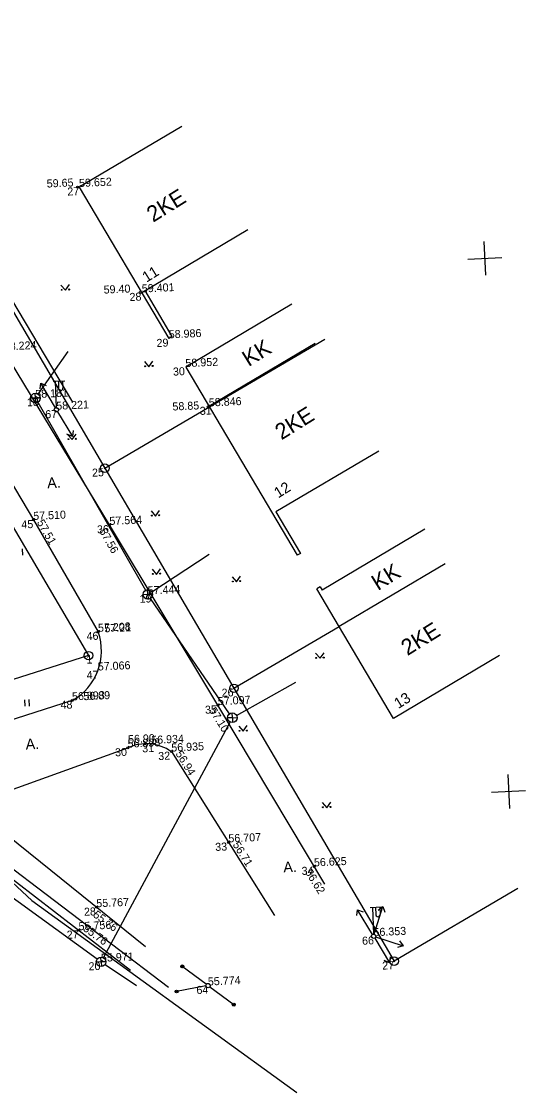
# Model space of a CAD drawing. Extents: x 641493 to 641754, y 6456801 to 6457062.
# Drawn here: x 641707.2 to 641754.5, y 6456800.6 to 6456901 of the extents above; entities that cross this region are included whole.
import ezdxf

# ---------------------------------------------------------------- set-up
doc = ezdxf.new("R2010")
doc.units = 0
for name, color, linetype in [('Level 1', 7, 'Continuous'), ('Level 10', 7, 'Continuous'), ('Level 11', 7, 'Continuous'), ('Level 12', 7, 'Continuous'), ('Level 13', 7, 'Continuous'), ('Level 14', 7, 'Continuous'), ('Level 15', 7, 'Continuous'), ('Level 20', 7, 'Continuous'), ('Level 30', 7, 'Continuous'), ('Level 4', 7, 'Continuous'), ('Level 40', 7, 'Continuous'), ('Level 41', 7, 'Continuous'), ('Level 44', 7, 'Continuous'), ('Level 57', 7, 'Continuous'), ('Level 58', 7, 'Continuous'), ('Level 59', 7, 'Continuous'), ('Level 62', 7, 'Continuous'), ('Level 63', 7, 'Continuous')]:
    doc.layers.add(name, color=color, linetype=linetype)

# ---------------------------------------------------------------- blocks, each defined once
blk = doc.blocks.new('VBEKAE')
at = {"layer": 'Level 44'}
for radius in [500, 71.4]:
    blk.add_circle((0, 0), radius, dxfattribs=at)
blk = doc.blocks.new('VKANKA')
at = {"layer": 'Level 4'}
for q in [(-500, 0), (0, 500), (500, 0), (0, -500)]:
    blk.add_line((0, 0), q, dxfattribs=at)
blk.add_circle((0, 0), 500, dxfattribs=at)

msp = doc.modelspace()

# ---------------------------------------------------------------- linework, layer by layer
at = {"layer": 'Level 1'}
for p, q in [((641722.25, 6456891.14), (641712.65, 6456885.46)), ((641712.65, 6456885.46), (641721.04, 6456871.27)), ((641728.46, 6456881.45), (641718.51, 6456875.56)), ((641721.37, 6456871.46), (641718.83, 6456875.76)), ((641732.58, 6456874.48), (641722.63, 6456868.59)), ((641721.37, 6456871.46), (641721.04, 6456871.27)), ((641734.77, 6456870.79), (641724.81, 6456864.9)), ((641722.95, 6456868.79), (641722.63, 6456868.59)), ((641722.63, 6456868.59), (641733.06, 6456850.96)), ((641740.72, 6456860.72), (641731.08, 6456855.02)), ((641731.08, 6456855.02), (641733.38, 6456851.14)), ((641745.05, 6456853.4), (641735.41, 6456847.7)), ((641733.38, 6456851.14), (641733.06, 6456850.96)), ((641746.96, 6456850.17), (641737, 6456844.29)), ((641735.22, 6456848.02), (641734.91, 6456847.83)), ((641742.09, 6456835.68), (641734.91, 6456847.83)), ((641735.22, 6456848.02), (641735.41, 6456847.7)), ((641752.05, 6456841.57), (641742.09, 6456835.68))]:
    msp.add_line(p, q, dxfattribs=at)
at = {"layer": 'Level 10'}
msp.add_line((641697.28, 6456889.95), (641712.01, 6456865.32), dxfattribs=at)
at = {"layer": 'Level 11'}
for p, q in [((641710.19, 6456867.27), (641711.29, 6456867.32)), ((641710.39, 6456867.28), (641710.5, 6456864.78)), ((641710.69, 6456867.3), (641710.72, 6456866.6)), ((641711.09, 6456867.31), (641711.12, 6456866.61)), ((641739.92, 6456817.96), (641741.02, 6456818.01)), ((641740.12, 6456817.97), (641740.23, 6456815.47)), ((641740.42, 6456817.98), (641740.45, 6456817.28)), ((641740.82, 6456818), (641740.85, 6456817.3))]:
    msp.add_line(p, q, dxfattribs=at)
for centre in [(641710.51, 6456864.59), (641740.24, 6456815.27)]:
    msp.add_circle(centre, 0.2, dxfattribs=at)
for centre in [(641710.92, 6456866.61), (641740.65, 6456817.29)]:
    msp.add_arc(centre, 0.2, 182.5033, 2.6247, dxfattribs=at)
at = {"layer": 'Level 12'}
for p, q in [((641708.99, 6456866.55), (641709.05, 6456867.09)), ((641710.41, 6456864.76), (641709.05, 6456867.09)), ((641709.05, 6456867.09), (641709.56, 6456866.88)), ((641710.61, 6456864.41), (641712.01, 6456862.1)), ((641712.07, 6456862.65), (641712.01, 6456862.1)), ((641712.01, 6456862.1), (641711.5, 6456862.31)), ((641738.68, 6456817.21), (641738.74, 6456817.75)), ((641740.14, 6456815.44), (641738.74, 6456817.75)), ((641738.74, 6456817.75), (641739.25, 6456817.55)), ((641740.3, 6456815.46), (641741.1, 6456818.04)), ((641740.66, 6456817.72), (641741.1, 6456818.04)), ((641741.1, 6456818.04), (641741.29, 6456817.52)), ((641740.43, 6456815.21), (641743, 6456814.38)), ((641740.34, 6456815.1), (641741.74, 6456812.79)), ((641743, 6456814.38), (641742.48, 6456814.2)), ((641742.68, 6456814.83), (641743, 6456814.38)), ((641741.79, 6456813.33), (641741.74, 6456812.79)), ((641741.74, 6456812.79), (641741.23, 6456812.99))]:
    msp.add_line(p, q, dxfattribs=at)
for centre in [(641710.51, 6456864.59), (641710.51, 6456864.59), (641740.24, 6456815.27), (641740.24, 6456815.27), (641740.24, 6456815.27), (641740.24, 6456815.27)]:
    msp.add_circle(centre, 0.2, dxfattribs=at)
at = {"layer": 'Level 13'}
for p, q in [((641724.56, 6456810.77), (641722.31, 6456812.44)), ((641724.52, 6456810.61), (641721.77, 6456810.09)), ((641724.88, 6456810.53), (641727.13, 6456808.86))]:
    msp.add_line(p, q, dxfattribs=at)
for centre, radius in [((641722.31, 6456812.44), 0.136), ((641722.31, 6456812.44), 0.121), ((641722.31, 6456812.44), 0.107), ((641722.31, 6456812.44), 0.0902), ((641722.31, 6456812.44), 0.0749), ((641722.31, 6456812.44), 0.0616), ((641722.31, 6456812.44), 0.0467), ((641722.31, 6456812.44), 0.0343), ((641722.31, 6456812.44), 0.0209), ((641722.31, 6456812.44), 0.0112), ((641721.77, 6456810.09), 0.136), ((641721.77, 6456810.09), 0.121), ((641721.77, 6456810.09), 0.107), ((641721.77, 6456810.09), 0.0902), ((641724.72, 6456810.65), 0.2), ((641724.72, 6456810.65), 0.2), ((641724.72, 6456810.65), 0.2), ((641721.77, 6456810.09), 0.0749), ((641721.77, 6456810.09), 0.0616), ((641721.77, 6456810.09), 0.0467), ((641721.77, 6456810.09), 0.0343), ((641721.77, 6456810.09), 0.0209), ((641721.77, 6456810.09), 0.0112), ((641727.13, 6456808.86), 0.136), ((641727.13, 6456808.86), 0.121), ((641727.13, 6456808.86), 0.107), ((641727.13, 6456808.86), 0.0902), ((641727.13, 6456808.86), 0.0749), ((641727.13, 6456808.86), 0.0616), ((641727.13, 6456808.86), 0.0467), ((641727.13, 6456808.86), 0.0343), ((641727.13, 6456808.86), 0.0209), ((641727.13, 6456808.86), 0.0112)]:
    msp.add_circle(centre, radius, dxfattribs=at)
at = {"layer": 'Level 14'}
for p, q in [((641708.8, 6456866.06), (641711.62, 6456870.06)), ((641708.76, 6456865.3), (641718.86, 6456847.68)), ((641719.46, 6456847.53), (641724.84, 6456851.05)), ((641726.74, 6456836.11), (641719.34, 6456846.92)), ((641727.39, 6456835.96), (641732.95, 6456839.08)), ((641682.5, 6456836.25), (641714.34, 6456813.14)), ((641726.79, 6456835.35), (641714.91, 6456813.27)), ((641715.07, 6456812.62), (641718.02, 6456810.66))]:
    msp.add_line(p, q, dxfattribs=at)
at = {"layer": 'Level 15'}
msp.add_line((641704.77, 6456822.84), (641721.01, 6456810.5), dxfattribs=at)
at = {"layer": 'Level 20'}
for p, q in [((641688.1, 6456837.15), (641708.21, 6456818.63)), ((641708.21, 6456818.63), (641733.03, 6456800.62))]:
    msp.add_line(p, q, dxfattribs=at)
at = {"layer": 'Level 30'}
for p, q in [((641715.49, 6456853.8), (641705.59, 6456870.15)), ((641700.62, 6456867.33), (641708.35, 6456854.27)), ((641708.35, 6456854.27), (641714.42, 6456843.79)), ((641725.65, 6456836.92), (641715.49, 6456853.8)), ((641711.99, 6456837.36), (641699.24, 6456833.25)), ((641735.66, 6456820.14), (641725.65, 6456836.92)), ((641702.37, 6456827.56), (641717.19, 6456832.93)), ((641721.29, 6456832.57), (641730.95, 6456817.21)), ((641718.86, 6456814.28), (641702.37, 6456827.56)), ((641699.83, 6456825.69), (641717.46, 6456812.08))]:
    msp.add_line(p, q, dxfattribs=at)
for centre, radius, start, end in [((641709.4, 6456842.01), 5.33, 299.1241, 19.539), ((641718.93, 6456829.14), 4.16, 55.4503, 114.6431)]:
    msp.add_arc(centre, radius, start, end, dxfattribs=at)
at = {"layer": 'Level 4'}
for p, q in [((641708.54, 6456865.69), (641708.09, 6456865.67)), ((641708.54, 6456865.69), (641708.52, 6456866.14)), ((641708.54, 6456865.69), (641708.99, 6456865.71)), ((641708.54, 6456865.69), (641708.56, 6456865.24)), ((641719.08, 6456847.29), (641719.06, 6456847.74)), ((641719.08, 6456847.29), (641719.53, 6456847.31)), ((641719.08, 6456847.29), (641718.63, 6456847.27)), ((641719.08, 6456847.29), (641719.1, 6456846.84)), ((641727, 6456835.74), (641726.55, 6456835.72)), ((641727, 6456835.74), (641726.98, 6456836.19)), ((641727, 6456835.74), (641727.45, 6456835.76)), ((641727, 6456835.74), (641727.02, 6456835.29)), ((641714.7, 6456812.87), (641714.68, 6456813.32)), ((641714.7, 6456812.87), (641714.25, 6456812.85)), ((641714.7, 6456812.87), (641715.15, 6456812.89)), ((641714.7, 6456812.87), (641714.72, 6456812.42))]:
    msp.add_line(p, q, dxfattribs=at)
for centre in [(641708.54, 6456865.69), (641719.08, 6456847.29), (641727, 6456835.74), (641714.7, 6456812.87)]:
    msp.add_circle(centre, 0.45, dxfattribs=at)
at = {"layer": 'Level 40'}
for p, q in [((641603.5, 6457028.79), (641713.51, 6456841.56)), ((641696.87, 6456890.09), (641715.05, 6456859.12)), ((641715.05, 6456859.12), (641735.67, 6456871.22)), ((641715.05, 6456859.12), (641727.15, 6456838.5)), ((641727.15, 6456838.5), (641737, 6456844.29)), ((641713.51, 6456841.56), (641693.96, 6456835.39)), ((641727.15, 6456838.5), (641742.16, 6456812.94)), ((641753.75, 6456819.74), (641742.16, 6456812.94))]:
    msp.add_line(p, q, dxfattribs=at)
at = {"layer": 'Level 41'}
for p, q in [((641710.93, 6456876.28), (641711.36, 6456875.79)), ((641711.36, 6456875.79), (641711.73, 6456876.32)), ((641718.76, 6456869.12), (641719.18, 6456868.63)), ((641719.18, 6456868.63), (641719.56, 6456869.15)), ((641711.56, 6456862.29), (641711.98, 6456861.8)), ((641711.98, 6456861.8), (641712.36, 6456862.32)), ((641719.39, 6456855.12), (641719.81, 6456854.64)), ((641719.81, 6456854.64), (641720.18, 6456855.16)), ((641707.29, 6456851.57), (641707.32, 6456850.97)), ((641719.47, 6456849.65), (641719.89, 6456849.17)), ((641719.89, 6456849.17), (641720.27, 6456849.69)), ((641726.97, 6456848.95), (641727.39, 6456848.47)), ((641727.39, 6456848.47), (641727.77, 6456848.99)), ((641734.79, 6456841.79), (641735.22, 6456841.31)), ((641735.22, 6456841.31), (641735.59, 6456841.83)), ((641707.52, 6456837.43), (641707.54, 6456836.81)), ((641707.92, 6456837.44), (641707.95, 6456836.83)), ((641727.6, 6456834.96), (641728.02, 6456834.48)), ((641728.02, 6456834.48), (641728.39, 6456835)), ((641735.42, 6456827.8), (641735.84, 6456827.31)), ((641735.84, 6456827.31), (641736.22, 6456827.83))]:
    msp.add_line(p, q, dxfattribs=at)
for centre, radius in [((641711, 6456875.83), 0.0407), ((641711.7, 6456875.86), 0.0486), ((641718.83, 6456868.67), 0.0433), ((641719.53, 6456868.7), 0.0482), ((641711.63, 6456861.84), 0.0407), ((641712.33, 6456861.87), 0.0486), ((641719.46, 6456854.68), 0.0433), ((641720.15, 6456854.71), 0.0482), ((641719.54, 6456849.21), 0.0428), ((641720.24, 6456849.24), 0.0452), ((641727.04, 6456848.51), 0.0407), ((641727.74, 6456848.54), 0.0486), ((641734.86, 6456841.34), 0.0433), ((641735.56, 6456841.38), 0.0482), ((641727.67, 6456834.51), 0.0407), ((641728.36, 6456834.54), 0.0486), ((641735.49, 6456827.35), 0.0433), ((641736.19, 6456827.38), 0.0482)]:
    msp.add_circle(centre, radius, dxfattribs=at)
at = {"layer": 'Level 44'}
for centre, radius in [((641715.05, 6456859.12), 0.4), ((641715.05, 6456859.12), 0.0571), ((641727.15, 6456838.5), 0.4), ((641727.15, 6456838.5), 0.0571), ((641742.16, 6456812.94), 0.4), ((641742.16, 6456812.94), 0.0571)]:
    msp.add_circle(centre, radius, dxfattribs=at)
at = {"layer": 'Level 58'}
for p, q in [((641750.58, 6456880.37), (641750.72, 6456877.19)), ((641749.06, 6456878.71), (641752.25, 6456878.85)), ((641752.82, 6456830.43), (641752.96, 6456827.24)), ((641751.3, 6456828.76), (641754.48, 6456828.91))]:
    msp.add_line(p, q, dxfattribs=at)
at = {"layer": 'Level 59'}
for centre in [(641712.5, 6456885.44), (641718.36, 6456875.57), (641724.74, 6456864.88), (641708.35, 6456854.27), (641715.49, 6456853.8), (641714.42, 6456843.79), (641711.99, 6456837.36), (641711.99, 6456837.36), (641725.65, 6456836.92), (641717.19, 6456832.93), (641721.29, 6456832.57), (641726.64, 6456824.06), (641734.66, 6456821.81), (641714.26, 6456817.98), (641712.6, 6456815.83)]:
    msp.add_circle(centre, 0.0909, dxfattribs=at)

# ---------------------------------------------------------------- block references
at = {"layer": 'Level 4', "xscale": 9.999000664682737e-05, "yscale": 9.999000664682736e-05, "rotation": 2.5640219439467273}
msp.add_blockref('VKANKA', (641714.7, 6456812.87), dxfattribs=at)
at = {"layer": 'Level 44', "rotation": 2.5640219439467273}
for xscale, yscale in [(0.000799920053174619, 0.0007999200531746189), (9.999000664682737e-05, 9.999000664682736e-05)]:
    msp.add_blockref('VBEKAE', (641713.51, 6456841.56), dxfattribs=dict(at, xscale=xscale, yscale=yscale))

# ---------------------------------------------------------------- texts
at = {"layer": 'Level 57'}
for p in [(641709.67, 6456857.24), (641707.65, 6456832.76), (641731.8, 6456821.24)]:
    msp.add_text('A.', height=1, rotation=2.564, dxfattribs=at).set_placement(p)
at = {"layer": 'Level 58'}
for s, height, rotation, p in [('2KE', 1.5, 31.8554, (641719.57, 6456882.11)), ('11', 1, 31.864, (641718.95, 6456876.49)), ('KK', 1.5, 31.864, (641728.52, 6456868.59)), ('2KE', 1.5, 31.8554, (641731.6, 6456861.72)), ('12', 1, 31.864, (641731.3, 6456856.28)), ('KK', 1.5, 31.864, (641740.64, 6456847.6)), ('2KE', 1.5, 31.8554, (641743.41, 6456841.51)), ('13', 1, 31.864, (641742.55, 6456836.55))]:
    msp.add_text(s, height=height, rotation=rotation, dxfattribs=at).set_placement(p)
at = {"layer": 'Level 59'}
for s, rotation, p in [('59.65', 2.564, (641709.62, 6456885.41)), ('59.40', 2.564, (641714.95, 6456875.47)), ('58.85', 2.564, (641721.4, 6456864.52)), ('57.51', 299.7137, (641708.65, 6456854.05)), ('57.56', 299.7137, (641714.49, 6456853.23)), ('57.21', 2.564, (641715.02, 6456843.74)), ('56.89', 2.564, (641713.05, 6456837.38)), ('57.10', 301.9915, (641724.78, 6456836.43)), ('56.90', 2.564, (641717.24, 6456833.35)), ('56.94', 301.9915, (641721.64, 6456832.37)), ('56.71', 301.9915, (641727, 6456823.85)), ('56.62', 301.9915, (641733.78, 6456821.27)), ('55.76', 323.9042, (641713.88, 6456817.14)), ('55.76', 323.9042, (641712.94, 6456815.85))]:
    msp.add_text(s, height=0.75, rotation=rotation, dxfattribs=at).set_placement(p)
at = {"layer": 'Level 62'}
for s, p in [('27', (641711.55, 6456884.66)), ('28', (641717.38, 6456874.78)), ('29', (641719.91, 6456870.47)), ('30', (641721.45, 6456867.79)), ('18', (641707.76, 6456864.91)), ('67', (641709.48, 6456863.79)), ('31', (641723.96, 6456864.11)), ('25', (641713.86, 6456858.32)), ('45', (641707.24, 6456853.47)), ('36', (641714.33, 6456853)), ('19', (641718.32, 6456846.5)), ('46', (641713.35, 6456843)), ('1', (641713.34, 6456840.8)), ('47', (641713.36, 6456839.36)), ('26', (641726.01, 6456837.7)), ('48', (641710.91, 6456836.56)), ('35', (641724.45, 6456836.11)), ('31', (641718.56, 6456832.49)), ('30', (641716.02, 6456832.12)), ('32', (641720.07, 6456831.77)), ('33', (641725.41, 6456823.26)), ('34', (641733.51, 6456821.01)), ('28', (641713.11, 6456817.18)), ('27', (641711.49, 6456815.03)), ('66', (641739.17, 6456814.47)), ('20', (641713.54, 6456812.07)), ('27', (641741.06, 6456812.14)), ('64', (641723.65, 6456809.85))]:
    msp.add_text(s, height=0.75, rotation=2.564, dxfattribs=at).set_placement(p)
at = {"layer": 'Level 63'}
for s, p in [('59.652', (641712.65, 6456885.46)), ('59.401', (641718.53, 6456875.58)), ('58.986', (641721.05, 6456871.28)), ('58.224', (641705.59, 6456870.15)), ('58.952', (641722.62, 6456868.59)), ('58.181', (641708.54, 6456865.69)), ('58.221', (641710.51, 6456864.59)), ('58.846', (641724.81, 6456864.9)), ('57.510', (641708.35, 6456854.27)), ('57.564', (641715.49, 6456853.8)), ('57.444', (641719.08, 6456847.29)), ('57.208', (641714.42, 6456843.79)), ('57.066', (641714.4, 6456840.16)), ('56.893', (641711.99, 6456837.36)), ('57.097', (641725.65, 6456836.92)), ('56.898', (641717.19, 6456832.93)), ('56.934', (641719.41, 6456833.28)), ('56.935', (641721.29, 6456832.57)), ('56.707', (641726.64, 6456824.06)), ('56.625', (641734.66, 6456821.81)), ('55.767', (641714.26, 6456817.98)), ('55.756', (641712.6, 6456815.83)), ('56.353', (641740.24, 6456815.27)), ('55.971', (641714.7, 6456812.87)), ('55.774', (641724.72, 6456810.65))]:
    msp.add_text(s, height=0.75, rotation=2.564, dxfattribs=at).set_placement(p)

doc.saveas('drawing.dxf')
